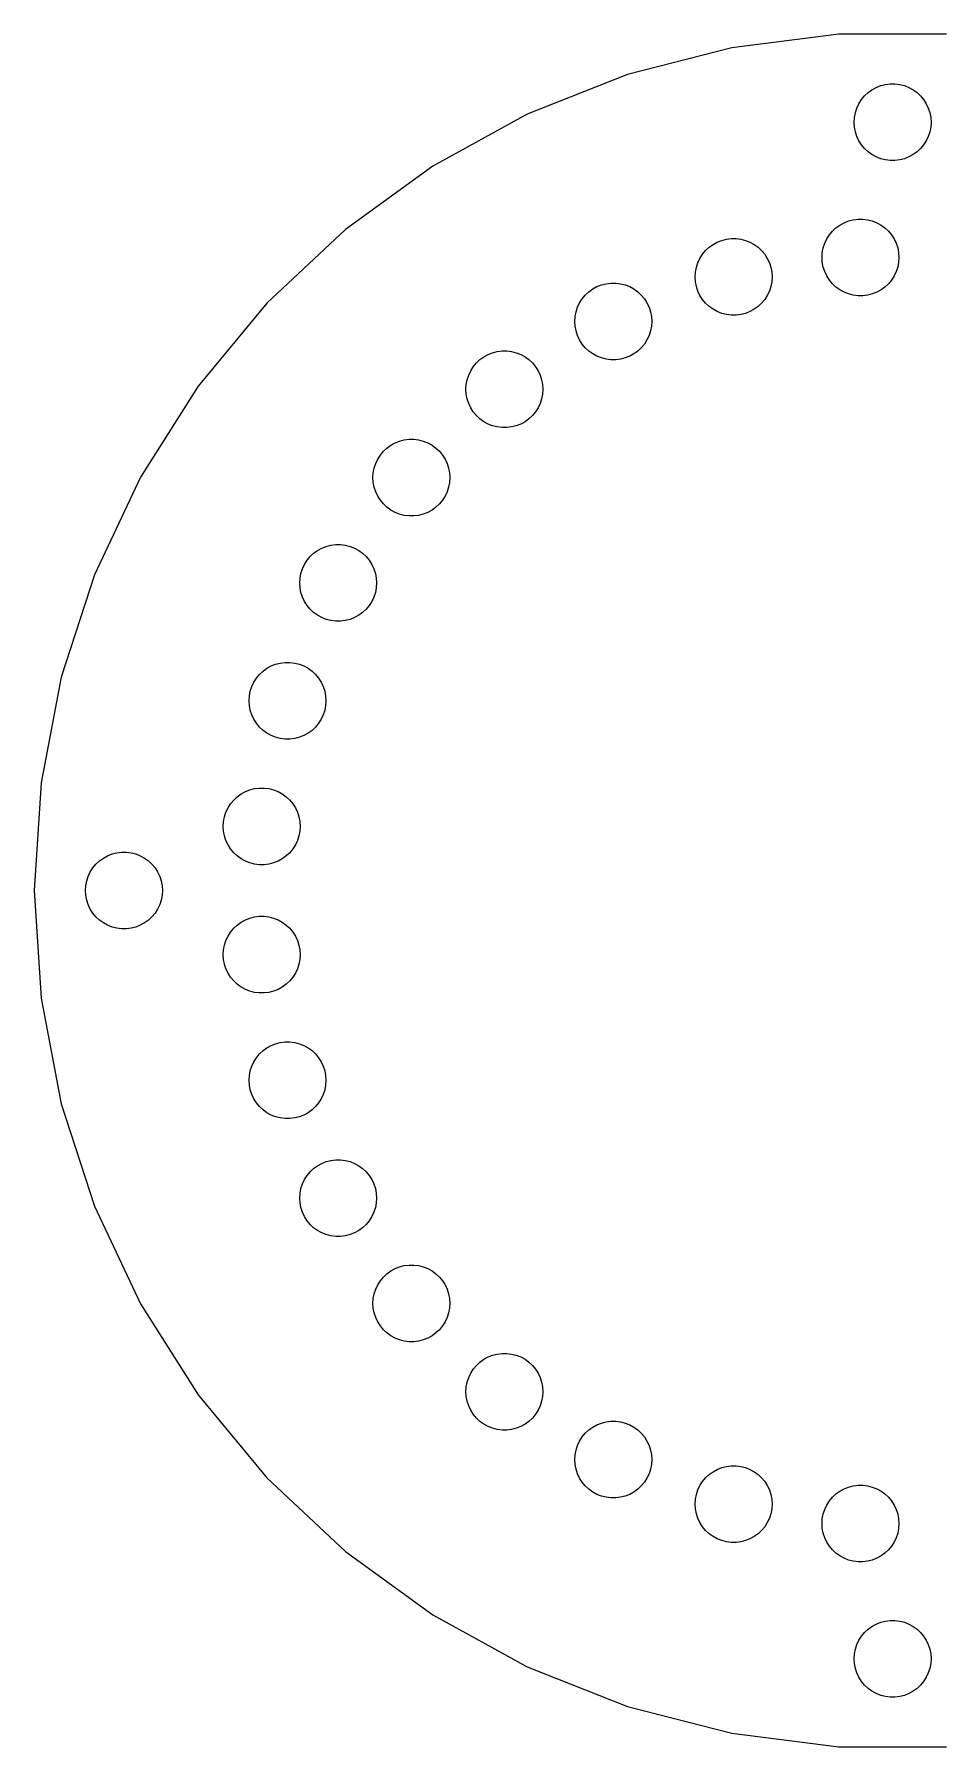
# Model space of a CAD drawing. Header units: metres. Extents: x -67 to 67, y -67 to 226.
# Drawn here: x -67 to 3.6, y -66.9 to 66.9 of the extents above; entities that cross this region are included whole.
import ezdxf

# ---------------------------------------------------------------- set-up
doc = ezdxf.new("R2010")
doc.units = ezdxf.units.M

msp = doc.modelspace()

# ---------------------------------------------------------------- linework, layer by layer
for p, q in [((-4.20695, 66.8678), (-12.5545, 65.8132)), ((4.20695, 66.8678), (-4.20695, 66.8678)), ((-12.5545, 65.8132), (-20.7041, 63.7208)), ((-20.7041, 63.7208), (-28.5272, 60.6234)), ((-0.92705, 62.8532), (-0.56213, 62.9469)), ((-0.56213, 62.9469), (-0.18837, 62.9941)), ((-0.18837, 62.9941), (0.18837, 62.9941)), ((0.18837, 62.9941), (0.56213, 62.9469)), ((0.56213, 62.9469), (0.92705, 62.8532)), ((-2.62891, 61.4453), (-2.42705, 61.7634)), ((-2.42705, 61.7634), (-2.1869, 62.0536)), ((-2.1869, 62.0536), (-1.91226, 62.3115)), ((-1.91226, 62.3115), (-1.60747, 62.533)), ((-1.60747, 62.533), (-1.27733, 62.7145)), ((-1.27733, 62.7145), (-0.92705, 62.8532)), ((0.92705, 62.8532), (1.27733, 62.7145)), ((1.27733, 62.7145), (1.60747, 62.533)), ((1.60747, 62.533), (1.91226, 62.3115)), ((1.91226, 62.3115), (2.1869, 62.0536)), ((2.1869, 62.0536), (2.42705, 61.7634)), ((2.42705, 61.7634), (2.62891, 61.4453)), ((-28.5272, 60.6234), (-35.9004, 56.57)), ((-3, 60), (-2.97633, 60.376)), ((-2.97633, 60.376), (-2.90575, 60.7461)), ((-2.90575, 60.7461), (-2.78932, 61.1044)), ((-2.78932, 61.1044), (-2.62891, 61.4453)), ((2.62891, 61.4453), (2.78932, 61.1044)), ((2.78932, 61.1044), (2.90575, 60.7461)), ((2.90575, 60.7461), (2.97633, 60.376)), ((2.97633, 60.376), (3, 60)), ((-2.97633, 59.624), (-3, 60)), ((-2.90575, 59.2539), (-2.97633, 59.624)), ((-2.78932, 58.8956), (-2.90575, 59.2539)), ((-2.62891, 58.5547), (-2.78932, 58.8956)), ((2.78932, 58.8956), (2.62891, 58.5547)), ((2.90575, 59.2539), (2.78932, 58.8956)), ((2.97633, 59.624), (2.90575, 59.2539)), ((3, 60), (2.97633, 59.624)), ((-2.42705, 58.2366), (-2.62891, 58.5547)), ((-2.1869, 57.9464), (-2.42705, 58.2366)), ((-1.91226, 57.6885), (-2.1869, 57.9464)), ((-1.60747, 57.467), (-1.91226, 57.6885)), ((1.91226, 57.6885), (1.60747, 57.467)), ((2.1869, 57.9464), (1.91226, 57.6885)), ((2.42705, 58.2366), (2.1869, 57.9464)), ((2.62891, 58.5547), (2.42705, 58.2366)), ((-35.9004, 56.57), (-42.7074, 51.6244)), ((-1.27733, 57.2855), (-1.60747, 57.467)), ((-0.92705, 57.1468), (-1.27733, 57.2855)), ((-0.56213, 57.0531), (-0.92705, 57.1468)), ((-0.18837, 57.0059), (-0.56213, 57.0531)), ((0.18837, 57.0059), (-0.18837, 57.0059)), ((0.56213, 57.0531), (0.18837, 57.0059)), ((0.92705, 57.1468), (0.56213, 57.0531)), ((1.27733, 57.2855), (0.92705, 57.1468)), ((1.60747, 57.467), (1.27733, 57.2855)), ((-3.78447, 52.1509), (-3.43417, 52.2896)), ((-3.43417, 52.2896), (-3.06927, 52.3833)), ((-3.06927, 52.3833), (-2.6955, 52.4305)), ((-2.6955, 52.4305), (-2.31876, 52.4305)), ((-2.31876, 52.4305), (-1.94498, 52.3833)), ((-1.94498, 52.3833), (-1.58008, 52.2896)), ((-1.58008, 52.2896), (-1.22978, 52.1509)), ((-42.7074, 51.6244), (-48.8409, 45.8647)), ((-13.3344, 50.773), (-12.9694, 50.8667)), ((-12.9694, 50.8667), (-12.5957, 50.9139)), ((-12.5957, 50.9139), (-12.2189, 50.9139)), ((-12.2189, 50.9139), (-11.8452, 50.8667)), ((-11.8452, 50.8667), (-11.4802, 50.773)), ((-5.29646, 50.5408), (-5.13605, 50.8817)), ((-5.13605, 50.8817), (-4.93417, 51.1998)), ((-4.93417, 51.1998), (-4.69403, 51.4901)), ((-4.69403, 51.4901), (-4.4194, 51.748)), ((-4.4194, 51.748), (-4.11461, 51.9695)), ((-4.11461, 51.9695), (-3.78447, 52.1509)), ((-1.22978, 52.1509), (-0.89964, 51.9695)), ((-0.89964, 51.9695), (-0.59485, 51.748)), ((-0.59485, 51.748), (-0.32022, 51.4901)), ((-0.32022, 51.4901), (-0.08008, 51.1998)), ((-0.08008, 51.1998), (0.12178, 50.8817)), ((0.12178, 50.8817), (0.28218, 50.5408)), ((-15.0362, 49.3651), (-14.8344, 49.6832)), ((-14.8344, 49.6832), (-14.5942, 49.9734)), ((-14.5942, 49.9734), (-14.3196, 50.2314)), ((-14.3196, 50.2314), (-14.0148, 50.4528)), ((-14.0148, 50.4528), (-13.6846, 50.6343)), ((-13.6846, 50.6343), (-13.3344, 50.773)), ((-11.4802, 50.773), (-11.13, 50.6343)), ((-11.13, 50.6343), (-10.7998, 50.4528)), ((-10.7998, 50.4528), (-10.495, 50.2314)), ((-10.495, 50.2314), (-10.2204, 49.9734)), ((-10.2204, 49.9734), (-9.98024, 49.6832)), ((-9.98024, 49.6832), (-9.77837, 49.3651)), ((-5.50713, 49.4365), (-5.48347, 49.8125)), ((-5.48347, 49.8125), (-5.41287, 50.1825)), ((-5.41287, 50.1825), (-5.29646, 50.5408)), ((0.28218, 50.5408), (0.3986, 50.1825)), ((0.3986, 50.1825), (0.46921, 49.8125)), ((0.46921, 49.8125), (0.49286, 49.4365)), ((-15.4073, 47.9198), (-15.3836, 48.2958)), ((-15.3836, 48.2958), (-15.313, 48.6659)), ((-15.313, 48.6659), (-15.1966, 49.0242)), ((-15.1966, 49.0242), (-15.0362, 49.3651)), ((-9.77837, 49.3651), (-9.61797, 49.0242)), ((-9.61797, 49.0242), (-9.50154, 48.6659)), ((-9.50154, 48.6659), (-9.43095, 48.2958)), ((-9.43095, 48.2958), (-9.40729, 47.9198)), ((-5.48347, 49.0605), (-5.50713, 49.4365)), ((-5.41287, 48.6904), (-5.48347, 49.0605)), ((-5.29646, 48.3321), (-5.41287, 48.6904)), ((-5.13605, 47.9912), (-5.29646, 48.3321)), ((0.28218, 48.3321), (0.12178, 47.9912)), ((0.3986, 48.6904), (0.28218, 48.3321)), ((0.46921, 49.0605), (0.3986, 48.6904)), ((0.49286, 49.4365), (0.46921, 49.0605)), ((-23.7118, 46.7529), (-23.407, 46.9743)), ((-23.407, 46.9743), (-23.0768, 47.1558)), ((-23.0768, 47.1558), (-22.7265, 47.2945)), ((-22.7265, 47.2945), (-22.3616, 47.3882)), ((-22.3616, 47.3882), (-21.9879, 47.4354)), ((-21.9879, 47.4354), (-21.6111, 47.4354)), ((-21.6111, 47.4354), (-21.2374, 47.3882)), ((-21.2374, 47.3882), (-20.8725, 47.2945)), ((-20.8725, 47.2945), (-20.5222, 47.1558)), ((-20.5222, 47.1558), (-20.192, 46.9743)), ((-20.192, 46.9743), (-19.8872, 46.7529)), ((-15.3836, 47.5438), (-15.4073, 47.9198)), ((-15.313, 47.1737), (-15.3836, 47.5438)), ((-15.1966, 46.8154), (-15.313, 47.1737)), ((-15.0362, 46.4745), (-15.1966, 46.8154)), ((-9.61797, 46.8154), (-9.77837, 46.4745)), ((-9.50154, 47.1737), (-9.61797, 46.8154)), ((-9.43095, 47.5438), (-9.50154, 47.1737)), ((-9.40729, 47.9198), (-9.43095, 47.5438)), ((-4.93417, 47.6731), (-5.13605, 47.9912)), ((-4.69403, 47.3828), (-4.93417, 47.6731)), ((-4.4194, 47.1249), (-4.69403, 47.3828)), ((-4.11461, 46.9035), (-4.4194, 47.1249)), ((-3.78447, 46.722), (-4.11461, 46.9035)), ((-0.89964, 46.9035), (-1.22978, 46.722)), ((-0.59485, 47.1249), (-0.89964, 46.9035)), ((-0.32022, 47.3828), (-0.59485, 47.1249)), ((-0.08008, 47.6731), (-0.32022, 47.3828)), ((0.12178, 47.9912), (-0.08008, 47.6731)), ((-48.8409, 45.8647), (-54.2041, 39.3816)), ((-24.7052, 45.1874), (-24.5888, 45.5457)), ((-24.5888, 45.5457), (-24.4284, 45.8866)), ((-24.4284, 45.8866), (-24.2265, 46.2047)), ((-24.2265, 46.2047), (-23.9864, 46.495)), ((-23.9864, 46.495), (-23.7118, 46.7529)), ((-19.8872, 46.7529), (-19.6126, 46.495)), ((-19.6126, 46.495), (-19.3725, 46.2047)), ((-19.3725, 46.2047), (-19.1706, 45.8866)), ((-19.1706, 45.8866), (-19.0102, 45.5457)), ((-19.0102, 45.5457), (-18.8938, 45.1874)), ((-14.8344, 46.1564), (-15.0362, 46.4745)), ((-14.5942, 45.8662), (-14.8344, 46.1564)), ((-14.3196, 45.6083), (-14.5942, 45.8662)), ((-14.0148, 45.3868), (-14.3196, 45.6083)), ((-10.495, 45.6083), (-10.7998, 45.3868)), ((-10.2204, 45.8662), (-10.495, 45.6083)), ((-9.98024, 46.1564), (-10.2204, 45.8662)), ((-9.77837, 46.4745), (-9.98024, 46.1564)), ((-3.43417, 46.5833), (-3.78447, 46.722)), ((-3.06927, 46.4896), (-3.43417, 46.5833)), ((-2.6955, 46.4424), (-3.06927, 46.4896)), ((-2.31876, 46.4424), (-2.6955, 46.4424)), ((-1.94498, 46.4896), (-2.31876, 46.4424)), ((-1.58008, 46.5833), (-1.94498, 46.4896)), ((-1.22978, 46.722), (-1.58008, 46.5833)), ((-24.7995, 44.4413), (-24.7758, 44.8173)), ((-24.7758, 44.0653), (-24.7995, 44.4413)), ((-24.7758, 44.8173), (-24.7052, 45.1874)), ((-18.8938, 45.1874), (-18.8232, 44.8173)), ((-18.8232, 44.8173), (-18.7995, 44.4413)), ((-18.7995, 44.4413), (-18.8232, 44.0653)), ((-13.6846, 45.2053), (-14.0148, 45.3868)), ((-13.3344, 45.0666), (-13.6846, 45.2053)), ((-12.9694, 44.9729), (-13.3344, 45.0666)), ((-12.5957, 44.9257), (-12.9694, 44.9729)), ((-12.2189, 44.9257), (-12.5957, 44.9257)), ((-11.8452, 44.9729), (-12.2189, 44.9257)), ((-11.4802, 45.0666), (-11.8452, 44.9729)), ((-11.13, 45.2053), (-11.4802, 45.0666)), ((-10.7998, 45.3868), (-11.13, 45.2053)), ((-24.7052, 43.6953), (-24.7758, 44.0653)), ((-24.5888, 43.3369), (-24.7052, 43.6953)), ((-24.4284, 42.9961), (-24.5888, 43.3369)), ((-24.2265, 42.678), (-24.4284, 42.9961)), ((-19.1706, 42.9961), (-19.3725, 42.678)), ((-19.0102, 43.3369), (-19.1706, 42.9961)), ((-18.8938, 43.6953), (-19.0102, 43.3369)), ((-18.8232, 44.0653), (-18.8938, 43.6953)), ((-32.2115, 41.4549), (-31.9067, 41.6764)), ((-31.9067, 41.6764), (-31.5766, 41.8579)), ((-31.5766, 41.8579), (-31.2263, 41.9966)), ((-31.2263, 41.9966), (-30.8614, 42.0903)), ((-30.8614, 42.0903), (-30.4876, 42.1375)), ((-30.4876, 42.1375), (-30.1109, 42.1375)), ((-30.1109, 42.1375), (-29.7371, 42.0903)), ((-29.7371, 42.0903), (-29.3722, 41.9966)), ((-29.3722, 41.9966), (-29.0219, 41.8579)), ((-29.0219, 41.8579), (-28.6918, 41.6764)), ((-28.6918, 41.6764), (-28.387, 41.4549)), ((-23.9864, 42.3877), (-24.2265, 42.678)), ((-23.7118, 42.1298), (-23.9864, 42.3877)), ((-23.407, 41.9083), (-23.7118, 42.1298)), ((-23.0768, 41.7268), (-23.407, 41.9083)), ((-22.7265, 41.5882), (-23.0768, 41.7268)), ((-22.3616, 41.4945), (-22.7265, 41.5882)), ((-21.9879, 41.4472), (-22.3616, 41.4945)), ((-21.2374, 41.4945), (-21.6111, 41.4472)), ((-20.8725, 41.5882), (-21.2374, 41.4945)), ((-20.5222, 41.7268), (-20.8725, 41.5882)), ((-20.192, 41.9083), (-20.5222, 41.7268)), ((-19.8872, 42.1298), (-20.192, 41.9083)), ((-19.6126, 42.3877), (-19.8872, 42.1298)), ((-19.3725, 42.678), (-19.6126, 42.3877)), ((-33.205, 39.8895), (-33.0886, 40.2478)), ((-33.0886, 40.2478), (-32.9282, 40.5887)), ((-32.9282, 40.5887), (-32.7263, 40.9068)), ((-32.7263, 40.9068), (-32.4861, 41.197)), ((-32.4861, 41.197), (-32.2115, 41.4549)), ((-28.387, 41.4549), (-28.1123, 41.197)), ((-28.1123, 41.197), (-27.8722, 40.9068)), ((-27.8722, 40.9068), (-27.6703, 40.5887)), ((-27.6703, 40.5887), (-27.5099, 40.2478)), ((-27.5099, 40.2478), (-27.3935, 39.8895)), ((-21.6111, 41.4472), (-21.9879, 41.4472)), ((-54.2041, 39.3816), (-58.7125, 32.2775)), ((-33.2992, 39.1434), (-33.2756, 39.5194)), ((-33.2756, 38.7674), (-33.2992, 39.1434)), ((-33.2756, 39.5194), (-33.205, 39.8895)), ((-27.3935, 39.8895), (-27.3229, 39.5194)), ((-27.3229, 39.5194), (-27.2992, 39.1434)), ((-27.2992, 39.1434), (-27.3229, 38.7674)), ((-33.205, 38.3973), (-33.2756, 38.7674)), ((-33.0886, 38.039), (-33.205, 38.3973)), ((-32.9282, 37.6981), (-33.0886, 38.039)), ((-32.7263, 37.38), (-32.9282, 37.6981)), ((-27.6703, 37.6981), (-27.8722, 37.38)), ((-27.5099, 38.039), (-27.6703, 37.6981)), ((-27.3935, 38.3973), (-27.5099, 38.039)), ((-27.3229, 38.7674), (-27.3935, 38.3973)), ((-32.4861, 37.0898), (-32.7263, 37.38)), ((-32.2115, 36.8318), (-32.4861, 37.0898)), ((-31.9067, 36.6104), (-32.2115, 36.8318)), ((-31.5766, 36.4289), (-31.9067, 36.6104)), ((-31.2263, 36.2902), (-31.5766, 36.4289)), ((-30.8614, 36.1965), (-31.2263, 36.2902)), ((-30.4876, 36.1493), (-30.8614, 36.1965)), ((-30.1109, 36.1493), (-30.4876, 36.1493)), ((-29.7371, 36.1965), (-30.1109, 36.1493)), ((-29.3722, 36.2902), (-29.7371, 36.1965)), ((-29.0219, 36.4289), (-29.3722, 36.2902)), ((-28.6918, 36.6104), (-29.0219, 36.4289)), ((-28.387, 36.8318), (-28.6918, 36.6104)), ((-28.1123, 37.0898), (-28.387, 36.8318)), ((-27.8722, 37.38), (-28.1123, 37.0898)), ((-39.4708, 34.5545), (-39.166, 34.7759)), ((-39.166, 34.7759), (-38.8359, 34.9574)), ((-38.8359, 34.9574), (-38.4856, 35.0961)), ((-38.4856, 35.0961), (-38.1207, 35.1898)), ((-38.1207, 35.1898), (-37.7469, 35.237)), ((-37.7469, 35.237), (-37.3701, 35.237)), ((-37.3701, 35.237), (-36.9964, 35.1898)), ((-36.9964, 35.1898), (-36.6315, 35.0961)), ((-36.6315, 35.0961), (-36.2812, 34.9574)), ((-36.2812, 34.9574), (-35.951, 34.7759)), ((-35.951, 34.7759), (-35.6463, 34.5545)), ((-40.3479, 33.3473), (-40.1874, 33.6882)), ((-40.1874, 33.6882), (-39.9856, 34.0063)), ((-39.9856, 34.0063), (-39.7454, 34.2966)), ((-39.7454, 34.2966), (-39.4708, 34.5545)), ((-35.6463, 34.5545), (-35.3716, 34.2966)), ((-35.3716, 34.2966), (-35.1315, 34.0063)), ((-35.1315, 34.0063), (-34.9296, 33.6882)), ((-34.9296, 33.6882), (-34.7692, 33.3473)), ((-58.7125, 32.2775), (-62.295, 24.6643)), ((-40.5585, 32.2429), (-40.5349, 32.6189)), ((-40.5349, 31.8669), (-40.5585, 32.2429)), ((-40.5349, 32.6189), (-40.4643, 32.989)), ((-40.4643, 32.989), (-40.3479, 33.3473)), ((-34.7692, 33.3473), (-34.6528, 32.989)), ((-34.6528, 32.989), (-34.5822, 32.6189)), ((-34.5822, 32.6189), (-34.5585, 32.2429)), ((-34.5585, 32.2429), (-34.5822, 31.8669)), ((-40.4643, 31.4969), (-40.5349, 31.8669)), ((-40.3479, 31.1386), (-40.4643, 31.4969)), ((-40.1874, 30.7977), (-40.3479, 31.1386)), ((-39.9856, 30.4796), (-40.1874, 30.7977)), ((-34.9296, 30.7977), (-35.1315, 30.4796)), ((-34.7692, 31.1386), (-34.9296, 30.7977)), ((-34.6528, 31.4969), (-34.7692, 31.1386)), ((-34.5822, 31.8669), (-34.6528, 31.4969)), ((-39.7454, 30.1893), (-39.9856, 30.4796)), ((-39.4708, 29.9314), (-39.7454, 30.1893)), ((-39.166, 29.7099), (-39.4708, 29.9314)), ((-38.8359, 29.5285), (-39.166, 29.7099)), ((-38.4856, 29.3898), (-38.8359, 29.5285)), ((-36.2812, 29.5285), (-36.6315, 29.3898)), ((-35.951, 29.7099), (-36.2812, 29.5285)), ((-35.6463, 29.9314), (-35.951, 29.7099)), ((-35.3716, 30.1893), (-35.6463, 29.9314)), ((-35.1315, 30.4796), (-35.3716, 30.1893)), ((-38.1207, 29.2961), (-38.4856, 29.3898)), ((-37.7469, 29.2489), (-38.1207, 29.2961)), ((-37.3701, 29.2489), (-37.7469, 29.2489)), ((-36.9964, 29.2961), (-37.3701, 29.2489)), ((-36.6315, 29.3898), (-36.9964, 29.2961)), ((-44.5575, 26.7369), (-44.2072, 26.8756)), ((-44.2072, 26.8756), (-43.8423, 26.9693)), ((-43.8423, 26.9693), (-43.4685, 27.0165)), ((-43.4685, 27.0165), (-43.0918, 27.0165)), ((-43.0918, 27.0165), (-42.718, 26.9693)), ((-42.718, 26.9693), (-42.3531, 26.8756)), ((-42.3531, 26.8756), (-42.0028, 26.7369)), ((-46.0695, 25.1268), (-45.9091, 25.4677)), ((-45.9091, 25.4677), (-45.7072, 25.7858)), ((-45.7072, 25.7858), (-45.4671, 26.0761)), ((-45.4671, 26.0761), (-45.1924, 26.334)), ((-45.1924, 26.334), (-44.8876, 26.5554)), ((-44.8876, 26.5554), (-44.5575, 26.7369)), ((-42.0028, 26.7369), (-41.6727, 26.5554)), ((-41.6727, 26.5554), (-41.3679, 26.334)), ((-41.3679, 26.334), (-41.0932, 26.0761)), ((-41.0932, 26.0761), (-40.8531, 25.7858)), ((-40.8531, 25.7858), (-40.6512, 25.4677)), ((-40.6512, 25.4677), (-40.4908, 25.1268)), ((-62.295, 24.6643), (-64.8951, 16.6622)), ((-46.2802, 24.0224), (-46.2565, 24.3984)), ((-46.2565, 24.3984), (-46.1859, 24.7685)), ((-46.1859, 24.7685), (-46.0695, 25.1268)), ((-40.4908, 25.1268), (-40.3744, 24.7685)), ((-40.3744, 24.7685), (-40.3038, 24.3984)), ((-40.3038, 24.3984), (-40.2802, 24.0224)), ((-46.2565, 23.6464), (-46.2802, 24.0224)), ((-46.1859, 23.2764), (-46.2565, 23.6464)), ((-46.0695, 22.9181), (-46.1859, 23.2764)), ((-45.9091, 22.5772), (-46.0695, 22.9181)), ((-40.4908, 22.9181), (-40.6512, 22.5772)), ((-40.3744, 23.2764), (-40.4908, 22.9181)), ((-40.3038, 23.6464), (-40.3744, 23.2764)), ((-40.2802, 24.0224), (-40.3038, 23.6464)), ((-45.7072, 22.2591), (-45.9091, 22.5772)), ((-45.4671, 21.9688), (-45.7072, 22.2591)), ((-45.1924, 21.7109), (-45.4671, 21.9688)), ((-44.8876, 21.4895), (-45.1924, 21.7109)), ((-44.5575, 21.308), (-44.8876, 21.4895)), ((-41.6727, 21.4895), (-42.0028, 21.308)), ((-41.3679, 21.7109), (-41.6727, 21.4895)), ((-41.0932, 21.9688), (-41.3679, 21.7109)), ((-40.8531, 22.2591), (-41.0932, 21.9688)), ((-40.6512, 22.5772), (-40.8531, 22.2591)), ((-44.2072, 21.1693), (-44.5575, 21.308)), ((-43.8423, 21.0756), (-44.2072, 21.1693)), ((-43.4685, 21.0284), (-43.8423, 21.0756)), ((-43.0918, 21.0284), (-43.4685, 21.0284)), ((-42.718, 21.0756), (-43.0918, 21.0284)), ((-42.3531, 21.1693), (-42.718, 21.0756)), ((-42.0028, 21.308), (-42.3531, 21.1693)), ((-48.8374, 17.3515), (-48.5072, 17.5329)), ((-48.5072, 17.5329), (-48.1569, 17.6716)), ((-48.1569, 17.6716), (-47.792, 17.7653)), ((-47.792, 17.7653), (-47.4183, 17.8125)), ((-47.4183, 17.8125), (-47.0415, 17.8125)), ((-47.0415, 17.8125), (-46.6677, 17.7653)), ((-46.6677, 17.7653), (-46.3028, 17.6716)), ((-46.3028, 17.6716), (-45.9525, 17.5329)), ((-45.9525, 17.5329), (-45.6224, 17.3515)), ((-64.8951, 16.6622), (-66.4717, 8.39732)), ((-50.0192, 15.9228), (-49.8588, 16.2637)), ((-49.8588, 16.2637), (-49.6569, 16.5818)), ((-49.6569, 16.5818), (-49.4168, 16.8721)), ((-49.4168, 16.8721), (-49.1422, 17.13)), ((-49.1422, 17.13), (-48.8374, 17.3515)), ((-45.6224, 17.3515), (-45.3176, 17.13)), ((-45.3176, 17.13), (-45.043, 16.8721)), ((-45.043, 16.8721), (-44.8028, 16.5818)), ((-44.8028, 16.5818), (-44.601, 16.2637)), ((-44.601, 16.2637), (-44.4406, 15.9228)), ((-50.2299, 14.8185), (-50.2062, 15.1945)), ((-50.2062, 14.4425), (-50.2299, 14.8185)), ((-50.2062, 15.1945), (-50.1356, 15.5645)), ((-50.1356, 15.5645), (-50.0192, 15.9228)), ((-44.4406, 15.9228), (-44.3241, 15.5645)), ((-44.3241, 15.5645), (-44.2535, 15.1945)), ((-44.2535, 15.1945), (-44.2299, 14.8185)), ((-44.2299, 14.8185), (-44.2535, 14.4425)), ((-50.1356, 14.0724), (-50.2062, 14.4425)), ((-50.0192, 13.7141), (-50.1356, 14.0724)), ((-49.8588, 13.3732), (-50.0192, 13.7141)), ((-44.4406, 13.7141), (-44.601, 13.3732)), ((-44.3241, 14.0724), (-44.4406, 13.7141)), ((-44.2535, 14.4425), (-44.3241, 14.0724)), ((-49.6569, 13.0551), (-49.8588, 13.3732)), ((-49.4168, 12.7648), (-49.6569, 13.0551)), ((-49.1422, 12.5069), (-49.4168, 12.7648)), ((-48.8374, 12.2855), (-49.1422, 12.5069)), ((-48.5072, 12.104), (-48.8374, 12.2855)), ((-48.1569, 11.9653), (-48.5072, 12.104)), ((-45.9525, 12.104), (-46.3028, 11.9653)), ((-45.6224, 12.2855), (-45.9525, 12.104)), ((-45.3176, 12.5069), (-45.6224, 12.2855)), ((-45.043, 12.7648), (-45.3176, 12.5069)), ((-44.8028, 13.0551), (-45.043, 12.7648)), ((-44.601, 13.3732), (-44.8028, 13.0551)), ((-47.792, 11.8716), (-48.1569, 11.9653)), ((-47.4183, 11.8244), (-47.792, 11.8716)), ((-47.0415, 11.8244), (-47.4183, 11.8244)), ((-46.6677, 11.8716), (-47.0415, 11.8244)), ((-46.3028, 11.9653), (-46.6677, 11.8716)), ((-66.4717, 8.39732), (-67, 0)), ((-51.8749, 6.45308), (-51.6731, 6.77118)), ((-51.6731, 6.77118), (-51.4329, 7.06146)), ((-51.4329, 7.06146), (-51.1583, 7.31937)), ((-51.1583, 7.31937), (-50.8535, 7.5408)), ((-50.8535, 7.5408), (-50.5234, 7.72231)), ((-50.5234, 7.72231), (-50.1731, 7.86099)), ((-50.1731, 7.86099), (-49.8082, 7.95468)), ((-49.8082, 7.95468), (-49.4344, 8.00191)), ((-49.4344, 8.00191), (-49.0576, 8.00191)), ((-49.0576, 8.00191), (-48.6839, 7.95468)), ((-48.6839, 7.95468), (-48.319, 7.86099)), ((-48.319, 7.86099), (-47.9687, 7.72231)), ((-47.9687, 7.72231), (-47.6385, 7.5408)), ((-47.6385, 7.5408), (-47.3338, 7.31937)), ((-47.3338, 7.31937), (-47.0591, 7.06146)), ((-47.0591, 7.06146), (-46.819, 6.77118)), ((-46.819, 6.77118), (-46.6171, 6.45308)), ((-52.246, 5.00783), (-52.2224, 5.38382)), ((-52.2224, 5.38382), (-52.1518, 5.75389)), ((-52.1518, 5.75389), (-52.0354, 6.1122)), ((-52.0354, 6.1122), (-51.8749, 6.45308)), ((-46.6171, 6.45308), (-46.4567, 6.1122)), ((-46.4567, 6.1122), (-46.3403, 5.75389)), ((-46.3403, 5.75389), (-46.2697, 5.38382)), ((-46.2697, 5.38382), (-46.246, 5.00783)), ((-52.2224, 4.63182), (-52.246, 5.00783)), ((-52.1518, 4.26175), (-52.2224, 4.63182)), ((-52.0354, 3.90346), (-52.1518, 4.26175)), ((-46.3403, 4.26175), (-46.4567, 3.90346)), ((-46.2697, 4.63182), (-46.3403, 4.26175)), ((-46.246, 5.00783), (-46.2697, 4.63182)), ((-61.6075, 2.53297), (-61.2773, 2.71448)), ((-61.2773, 2.71448), (-60.927, 2.85316)), ((-60.927, 2.85316), (-60.5621, 2.94685)), ((-60.5621, 2.94685), (-60.1884, 2.99408)), ((-60.1884, 2.99408), (-59.8116, 2.99408)), ((-59.8116, 2.99408), (-59.4379, 2.94685)), ((-59.4379, 2.94685), (-59.0729, 2.85316)), ((-59.0729, 2.85316), (-58.7227, 2.71448)), ((-58.7227, 2.71448), (-58.3925, 2.53297)), ((-51.8749, 3.56256), (-52.0354, 3.90346)), ((-51.6731, 3.24446), (-51.8749, 3.56256)), ((-51.4329, 2.95418), (-51.6731, 3.24446)), ((-51.1583, 2.69629), (-51.4329, 2.95418)), ((-50.8535, 2.47484), (-51.1583, 2.69629)), ((-47.3338, 2.69629), (-47.6385, 2.47484)), ((-47.0591, 2.95418), (-47.3338, 2.69629)), ((-46.819, 3.24446), (-47.0591, 2.95418)), ((-46.6171, 3.56256), (-46.819, 3.24446)), ((-46.4567, 3.90346), (-46.6171, 3.56256)), ((-62.7893, 1.10437), (-62.6289, 1.44525)), ((-62.6289, 1.44525), (-62.427, 1.76335)), ((-62.427, 1.76335), (-62.1869, 2.05363)), ((-62.1869, 2.05363), (-61.9123, 2.31154)), ((-61.9123, 2.31154), (-61.6075, 2.53297)), ((-58.3925, 2.53297), (-58.0877, 2.31154)), ((-58.0877, 2.31154), (-57.8131, 2.05363)), ((-57.8131, 2.05363), (-57.5729, 1.76335)), ((-57.5729, 1.76335), (-57.3711, 1.44525)), ((-57.3711, 1.44525), (-57.2107, 1.10437)), ((-50.5234, 2.29335), (-50.8535, 2.47484)), ((-50.1731, 2.15465), (-50.5234, 2.29335)), ((-49.8082, 2.06096), (-50.1731, 2.15465)), ((-49.4344, 2.01375), (-49.8082, 2.06096)), ((-49.0576, 2.01375), (-49.4344, 2.01375)), ((-48.6839, 2.06096), (-49.0576, 2.01375)), ((-48.319, 2.15465), (-48.6839, 2.06096)), ((-47.9687, 2.29335), (-48.319, 2.15465)), ((-47.6385, 2.47484), (-47.9687, 2.29335)), ((-67, 0), (-66.4717, -8.39732)), ((-63, 0), (-62.9763, 0.37599)), ((-62.9763, -0.37599), (-63, 0)), ((-62.9763, 0.37599), (-62.9057, 0.74606)), ((-62.9057, 0.74606), (-62.7893, 1.10437)), ((-57.2107, 1.10437), (-57.0942, 0.74606)), ((-57.0942, 0.74606), (-57.0237, 0.37599)), ((-57.0237, 0.37599), (-57, 0)), ((-57, 0), (-57.0237, -0.37599)), ((-62.9057, -0.74606), (-62.9763, -0.37599)), ((-62.7893, -1.10437), (-62.9057, -0.74606)), ((-62.6289, -1.44525), (-62.7893, -1.10437)), ((-57.2107, -1.10437), (-57.3711, -1.44525)), ((-57.0942, -0.74606), (-57.2107, -1.10437)), ((-57.0237, -0.37599), (-57.0942, -0.74606)), ((-62.427, -1.76335), (-62.6289, -1.44525)), ((-62.1869, -2.05363), (-62.427, -1.76335)), ((-61.9123, -2.31154), (-62.1869, -2.05363)), ((-61.6075, -2.53297), (-61.9123, -2.31154)), ((-61.2773, -2.71448), (-61.6075, -2.53297)), ((-58.3925, -2.53297), (-58.7227, -2.71448)), ((-58.0877, -2.31154), (-58.3925, -2.53297)), ((-57.8131, -2.05363), (-58.0877, -2.31154)), ((-57.5729, -1.76335), (-57.8131, -2.05363)), ((-57.3711, -1.44525), (-57.5729, -1.76335)), ((-51.1583, -2.69629), (-50.8535, -2.47484)), ((-50.8535, -2.47484), (-50.5234, -2.29335)), ((-50.5234, -2.29335), (-50.1731, -2.15465)), ((-50.1731, -2.15465), (-49.8082, -2.06096)), ((-49.8082, -2.06096), (-49.4344, -2.01375)), ((-49.4344, -2.01375), (-49.0576, -2.01375)), ((-49.0576, -2.01375), (-48.6839, -2.06096)), ((-48.6839, -2.06096), (-48.319, -2.15465)), ((-48.319, -2.15465), (-47.9687, -2.29335)), ((-47.9687, -2.29335), (-47.6385, -2.47484)), ((-47.6385, -2.47484), (-47.3338, -2.69629)), ((-60.927, -2.85316), (-61.2773, -2.71448)), ((-60.5621, -2.94685), (-60.927, -2.85316)), ((-60.1884, -2.99408), (-60.5621, -2.94685)), ((-59.8116, -2.99408), (-60.1884, -2.99408)), ((-59.4379, -2.94685), (-59.8116, -2.99408)), ((-59.0729, -2.85316), (-59.4379, -2.94685)), ((-58.7227, -2.71448), (-59.0729, -2.85316)), ((-52.1518, -4.26175), (-52.0354, -3.90346)), ((-52.0354, -3.90346), (-51.8749, -3.56256)), ((-51.8749, -3.56256), (-51.6731, -3.24446)), ((-51.6731, -3.24446), (-51.4329, -2.95418)), ((-51.4329, -2.95418), (-51.1583, -2.69629)), ((-47.3338, -2.69629), (-47.0591, -2.95418)), ((-47.0591, -2.95418), (-46.819, -3.24446)), ((-46.819, -3.24446), (-46.6171, -3.56256)), ((-46.6171, -3.56256), (-46.4567, -3.90346)), ((-46.4567, -3.90346), (-46.3403, -4.26175)), ((-52.246, -5.00783), (-52.2224, -4.63182)), ((-52.2224, -5.38382), (-52.246, -5.00783)), ((-52.2224, -4.63182), (-52.1518, -4.26175)), ((-46.3403, -4.26175), (-46.2697, -4.63182)), ((-46.2697, -4.63182), (-46.246, -5.00783)), ((-46.246, -5.00783), (-46.2697, -5.38382)), ((-52.1518, -5.75389), (-52.2224, -5.38382)), ((-52.0354, -6.1122), (-52.1518, -5.75389)), ((-51.8749, -6.45308), (-52.0354, -6.1122)), ((-51.6731, -6.77118), (-51.8749, -6.45308)), ((-46.6171, -6.45308), (-46.819, -6.77118)), ((-46.4567, -6.1122), (-46.6171, -6.45308)), ((-46.3403, -5.75389), (-46.4567, -6.1122)), ((-46.2697, -5.38382), (-46.3403, -5.75389)), ((-51.4329, -7.06146), (-51.6731, -6.77118)), ((-51.1583, -7.31937), (-51.4329, -7.06146)), ((-50.8535, -7.5408), (-51.1583, -7.31937)), ((-50.5234, -7.72231), (-50.8535, -7.5408)), ((-50.1731, -7.86099), (-50.5234, -7.72231)), ((-49.8082, -7.95468), (-50.1731, -7.86099)), ((-49.4344, -8.00191), (-49.8082, -7.95468)), ((-49.0576, -8.00191), (-49.4344, -8.00191)), ((-48.6839, -7.95468), (-49.0576, -8.00191)), ((-48.319, -7.86099), (-48.6839, -7.95468)), ((-47.9687, -7.72231), (-48.319, -7.86099)), ((-47.6385, -7.5408), (-47.9687, -7.72231)), ((-47.3338, -7.31937), (-47.6385, -7.5408)), ((-47.0591, -7.06146), (-47.3338, -7.31937)), ((-46.819, -6.77118), (-47.0591, -7.06146)), ((-66.4717, -8.39732), (-64.8951, -16.6622)), ((-48.5072, -12.104), (-48.1569, -11.9653)), ((-48.1569, -11.9653), (-47.792, -11.8716)), ((-47.792, -11.8716), (-47.4183, -11.8244)), ((-47.4183, -11.8244), (-47.0415, -11.8244)), ((-47.0415, -11.8244), (-46.6677, -11.8716)), ((-46.6677, -11.8716), (-46.3028, -11.9653)), ((-46.3028, -11.9653), (-45.9525, -12.104)), ((-50.0192, -13.7141), (-49.8588, -13.3732)), ((-49.8588, -13.3732), (-49.6569, -13.0551)), ((-49.6569, -13.0551), (-49.4168, -12.7648)), ((-49.4168, -12.7648), (-49.1422, -12.5069)), ((-49.1422, -12.5069), (-48.8374, -12.2855)), ((-48.8374, -12.2855), (-48.5072, -12.104)), ((-45.9525, -12.104), (-45.6224, -12.2855)), ((-45.6224, -12.2855), (-45.3176, -12.5069)), ((-45.3176, -12.5069), (-45.043, -12.7648)), ((-45.043, -12.7648), (-44.8028, -13.0551)), ((-44.8028, -13.0551), (-44.601, -13.3732)), ((-44.601, -13.3732), (-44.4406, -13.7141)), ((-50.2299, -14.8185), (-50.2062, -14.4425)), ((-50.2062, -14.4425), (-50.1356, -14.0724)), ((-50.1356, -14.0724), (-50.0192, -13.7141)), ((-44.4406, -13.7141), (-44.3241, -14.0724)), ((-44.3241, -14.0724), (-44.2535, -14.4425)), ((-44.2535, -14.4425), (-44.2299, -14.8185)), ((-50.2062, -15.1945), (-50.2299, -14.8185)), ((-50.1356, -15.5645), (-50.2062, -15.1945)), ((-50.0192, -15.9228), (-50.1356, -15.5645)), ((-49.8588, -16.2637), (-50.0192, -15.9228)), ((-44.4406, -15.9228), (-44.601, -16.2637)), ((-44.3241, -15.5645), (-44.4406, -15.9228)), ((-44.2535, -15.1945), (-44.3241, -15.5645)), ((-44.2299, -14.8185), (-44.2535, -15.1945)), ((-64.8951, -16.6622), (-62.295, -24.6643)), ((-49.6569, -16.5818), (-49.8588, -16.2637)), ((-49.4168, -16.8721), (-49.6569, -16.5818)), ((-49.1422, -17.13), (-49.4168, -16.8721)), ((-48.8374, -17.3515), (-49.1422, -17.13)), ((-48.5072, -17.5329), (-48.8374, -17.3515)), ((-45.6224, -17.3515), (-45.9525, -17.5329)), ((-45.3176, -17.13), (-45.6224, -17.3515)), ((-45.043, -16.8721), (-45.3176, -17.13)), ((-44.8028, -16.5818), (-45.043, -16.8721)), ((-44.601, -16.2637), (-44.8028, -16.5818)), ((-48.1569, -17.6716), (-48.5072, -17.5329)), ((-47.792, -17.7653), (-48.1569, -17.6716)), ((-47.4183, -17.8125), (-47.792, -17.7653)), ((-47.0415, -17.8125), (-47.4183, -17.8125)), ((-46.6677, -17.7653), (-47.0415, -17.8125)), ((-46.3028, -17.6716), (-46.6677, -17.7653)), ((-45.9525, -17.5329), (-46.3028, -17.6716)), ((-44.8876, -21.4895), (-44.5575, -21.308)), ((-44.5575, -21.308), (-44.2072, -21.1693)), ((-44.2072, -21.1693), (-43.8423, -21.0756)), ((-43.8423, -21.0756), (-43.4685, -21.0284)), ((-43.4685, -21.0284), (-43.0918, -21.0284)), ((-43.0918, -21.0284), (-42.718, -21.0756)), ((-42.718, -21.0756), (-42.3531, -21.1693)), ((-42.3531, -21.1693), (-42.0028, -21.308)), ((-42.0028, -21.308), (-41.6727, -21.4895)), ((-46.0695, -22.9181), (-45.9091, -22.5772)), ((-45.9091, -22.5772), (-45.7072, -22.2591)), ((-45.7072, -22.2591), (-45.4671, -21.9688)), ((-45.4671, -21.9688), (-45.1924, -21.7109)), ((-45.1924, -21.7109), (-44.8876, -21.4895)), ((-41.6727, -21.4895), (-41.3679, -21.7109)), ((-41.3679, -21.7109), (-41.0932, -21.9688)), ((-41.0932, -21.9688), (-40.8531, -22.2591)), ((-40.8531, -22.2591), (-40.6512, -22.5772)), ((-40.6512, -22.5772), (-40.4908, -22.9181)), ((-46.2802, -24.0224), (-46.2565, -23.6464)), ((-46.2565, -24.3984), (-46.2802, -24.0224)), ((-46.2565, -23.6464), (-46.1859, -23.2764)), ((-46.1859, -23.2764), (-46.0695, -22.9181)), ((-40.4908, -22.9181), (-40.3744, -23.2764)), ((-40.3744, -23.2764), (-40.3038, -23.6464)), ((-40.3038, -23.6464), (-40.2802, -24.0224)), ((-40.2802, -24.0224), (-40.3038, -24.3984)), ((-62.295, -24.6643), (-58.7125, -32.2775)), ((-46.1859, -24.7685), (-46.2565, -24.3984)), ((-46.0695, -25.1268), (-46.1859, -24.7685)), ((-45.9091, -25.4677), (-46.0695, -25.1268)), ((-40.4908, -25.1268), (-40.6512, -25.4677)), ((-40.3744, -24.7685), (-40.4908, -25.1268)), ((-40.3038, -24.3984), (-40.3744, -24.7685)), ((-45.7072, -25.7858), (-45.9091, -25.4677)), ((-45.4671, -26.0761), (-45.7072, -25.7858)), ((-45.1924, -26.334), (-45.4671, -26.0761)), ((-44.8876, -26.5554), (-45.1924, -26.334)), ((-44.5575, -26.7369), (-44.8876, -26.5554)), ((-44.2072, -26.8756), (-44.5575, -26.7369)), ((-42.0028, -26.7369), (-42.3531, -26.8756)), ((-41.6727, -26.5554), (-42.0028, -26.7369)), ((-41.3679, -26.334), (-41.6727, -26.5554)), ((-41.0932, -26.0761), (-41.3679, -26.334)), ((-40.8531, -25.7858), (-41.0932, -26.0761)), ((-40.6512, -25.4677), (-40.8531, -25.7858)), ((-43.8423, -26.9693), (-44.2072, -26.8756)), ((-43.4685, -27.0165), (-43.8423, -26.9693)), ((-43.0918, -27.0165), (-43.4685, -27.0165)), ((-42.718, -26.9693), (-43.0918, -27.0165)), ((-42.3531, -26.8756), (-42.718, -26.9693)), ((-38.8359, -29.5285), (-38.4856, -29.3898)), ((-38.4856, -29.3898), (-38.1207, -29.2961)), ((-38.1207, -29.2961), (-37.7469, -29.2489)), ((-37.7469, -29.2489), (-37.3701, -29.2489)), ((-37.3701, -29.2489), (-36.9964, -29.2961)), ((-36.9964, -29.2961), (-36.6315, -29.3898)), ((-36.6315, -29.3898), (-36.2812, -29.5285)), ((-40.1874, -30.7977), (-39.9856, -30.4796)), ((-39.9856, -30.4796), (-39.7454, -30.1893)), ((-39.7454, -30.1893), (-39.4708, -29.9314)), ((-39.4708, -29.9314), (-39.166, -29.7099)), ((-39.166, -29.7099), (-38.8359, -29.5285)), ((-36.2812, -29.5285), (-35.951, -29.7099)), ((-35.951, -29.7099), (-35.6463, -29.9314)), ((-35.6463, -29.9314), (-35.3716, -30.1893)), ((-35.3716, -30.1893), (-35.1315, -30.4796)), ((-35.1315, -30.4796), (-34.9296, -30.7977)), ((-40.5585, -32.2429), (-40.5349, -31.8669)), ((-40.5349, -31.8669), (-40.4643, -31.4969)), ((-40.4643, -31.4969), (-40.3479, -31.1386)), ((-40.3479, -31.1386), (-40.1874, -30.7977)), ((-34.9296, -30.7977), (-34.7692, -31.1386)), ((-34.7692, -31.1386), (-34.6528, -31.4969)), ((-34.6528, -31.4969), (-34.5822, -31.8669)), ((-34.5822, -31.8669), (-34.5585, -32.2429)), ((-58.7125, -32.2775), (-54.2041, -39.3816)), ((-40.5349, -32.6189), (-40.5585, -32.2429)), ((-40.4643, -32.989), (-40.5349, -32.6189)), ((-40.3479, -33.3473), (-40.4643, -32.989)), ((-40.1874, -33.6882), (-40.3479, -33.3473)), ((-34.7692, -33.3473), (-34.9296, -33.6882)), ((-34.6528, -32.989), (-34.7692, -33.3473)), ((-34.5822, -32.6189), (-34.6528, -32.989)), ((-34.5585, -32.2429), (-34.5822, -32.6189)), ((-39.9856, -34.0063), (-40.1874, -33.6882)), ((-39.7454, -34.2966), (-39.9856, -34.0063)), ((-39.4708, -34.5545), (-39.7454, -34.2966)), ((-39.166, -34.7759), (-39.4708, -34.5545)), ((-35.6463, -34.5545), (-35.951, -34.7759)), ((-35.3716, -34.2966), (-35.6463, -34.5545)), ((-35.1315, -34.0063), (-35.3716, -34.2966)), ((-34.9296, -33.6882), (-35.1315, -34.0063)), ((-38.8359, -34.9574), (-39.166, -34.7759)), ((-38.4856, -35.0961), (-38.8359, -34.9574)), ((-38.1207, -35.1898), (-38.4856, -35.0961)), ((-37.7469, -35.237), (-38.1207, -35.1898)), ((-37.3701, -35.237), (-37.7469, -35.237)), ((-36.9964, -35.1898), (-37.3701, -35.237)), ((-36.6315, -35.0961), (-36.9964, -35.1898)), ((-36.2812, -34.9574), (-36.6315, -35.0961)), ((-35.951, -34.7759), (-36.2812, -34.9574)), ((-32.9282, -37.6981), (-32.7263, -37.38)), ((-32.7263, -37.38), (-32.4861, -37.0898)), ((-32.4861, -37.0898), (-32.2115, -36.8318)), ((-32.2115, -36.8318), (-31.9067, -36.6104)), ((-31.9067, -36.6104), (-31.5766, -36.4289)), ((-31.5766, -36.4289), (-31.2263, -36.2902)), ((-31.2263, -36.2902), (-30.8614, -36.1965)), ((-30.8614, -36.1965), (-30.4876, -36.1493)), ((-30.4876, -36.1493), (-30.1109, -36.1493)), ((-30.1109, -36.1493), (-29.7371, -36.1965)), ((-29.7371, -36.1965), (-29.3722, -36.2902)), ((-29.3722, -36.2902), (-29.0219, -36.4289)), ((-29.0219, -36.4289), (-28.6918, -36.6104)), ((-28.6918, -36.6104), (-28.387, -36.8318)), ((-28.387, -36.8318), (-28.1123, -37.0898)), ((-28.1123, -37.0898), (-27.8722, -37.38)), ((-27.8722, -37.38), (-27.6703, -37.6981)), ((-33.2992, -39.1434), (-33.2756, -38.7674)), ((-33.2756, -38.7674), (-33.205, -38.3973)), ((-33.205, -38.3973), (-33.0886, -38.039)), ((-33.0886, -38.039), (-32.9282, -37.6981)), ((-27.6703, -37.6981), (-27.5099, -38.039)), ((-27.5099, -38.039), (-27.3935, -38.3973)), ((-27.3935, -38.3973), (-27.3229, -38.7674)), ((-27.3229, -38.7674), (-27.2992, -39.1434)), ((-54.2041, -39.3816), (-48.8409, -45.8647)), ((-33.2756, -39.5194), (-33.2992, -39.1434)), ((-33.205, -39.8895), (-33.2756, -39.5194)), ((-33.0886, -40.2478), (-33.205, -39.8895)), ((-27.3935, -39.8895), (-27.5099, -40.2478)), ((-27.3229, -39.5194), (-27.3935, -39.8895)), ((-27.2992, -39.1434), (-27.3229, -39.5194)), ((-32.9282, -40.5887), (-33.0886, -40.2478)), ((-32.7263, -40.9068), (-32.9282, -40.5887)), ((-32.4861, -41.197), (-32.7263, -40.9068)), ((-32.2115, -41.4549), (-32.4861, -41.197)), ((-31.9067, -41.6764), (-32.2115, -41.4549)), ((-28.387, -41.4549), (-28.6918, -41.6764)), ((-28.1123, -41.197), (-28.387, -41.4549)), ((-27.8722, -40.9068), (-28.1123, -41.197)), ((-27.6703, -40.5887), (-27.8722, -40.9068)), ((-27.5099, -40.2478), (-27.6703, -40.5887)), ((-22.3616, -41.4945), (-21.9879, -41.4472)), ((-21.9879, -41.4472), (-21.6111, -41.4472)), ((-21.6111, -41.4472), (-21.2374, -41.4945)), ((-31.5766, -41.8579), (-31.9067, -41.6764)), ((-31.2263, -41.9966), (-31.5766, -41.8579)), ((-30.8614, -42.0903), (-31.2263, -41.9966)), ((-30.4876, -42.1375), (-30.8614, -42.0903)), ((-30.1109, -42.1375), (-30.4876, -42.1375)), ((-29.7371, -42.0903), (-30.1109, -42.1375)), ((-29.3722, -41.9966), (-29.7371, -42.0903)), ((-29.0219, -41.8579), (-29.3722, -41.9966)), ((-28.6918, -41.6764), (-29.0219, -41.8579)), ((-24.4284, -42.9961), (-24.2265, -42.678)), ((-24.2265, -42.678), (-23.9864, -42.3877)), ((-23.9864, -42.3877), (-23.7118, -42.1298)), ((-23.7118, -42.1298), (-23.407, -41.9083)), ((-23.407, -41.9083), (-23.0768, -41.7268)), ((-23.0768, -41.7268), (-22.7265, -41.5882)), ((-22.7265, -41.5882), (-22.3616, -41.4945)), ((-21.2374, -41.4945), (-20.8725, -41.5882)), ((-20.8725, -41.5882), (-20.5222, -41.7268)), ((-20.5222, -41.7268), (-20.192, -41.9083)), ((-20.192, -41.9083), (-19.8872, -42.1298)), ((-19.8872, -42.1298), (-19.6126, -42.3877)), ((-19.6126, -42.3877), (-19.3725, -42.678)), ((-19.3725, -42.678), (-19.1706, -42.9961)), ((-24.7995, -44.4413), (-24.7758, -44.0653)), ((-24.7758, -44.0653), (-24.7052, -43.6953)), ((-24.7052, -43.6953), (-24.5888, -43.3369)), ((-24.5888, -43.3369), (-24.4284, -42.9961)), ((-19.1706, -42.9961), (-19.0102, -43.3369)), ((-19.0102, -43.3369), (-18.8938, -43.6953)), ((-18.8938, -43.6953), (-18.8232, -44.0653)), ((-18.8232, -44.0653), (-18.7995, -44.4413)), ((-24.7758, -44.8173), (-24.7995, -44.4413)), ((-24.7052, -45.1874), (-24.7758, -44.8173)), ((-24.5888, -45.5457), (-24.7052, -45.1874)), ((-18.8938, -45.1874), (-19.0102, -45.5457)), ((-18.8232, -44.8173), (-18.8938, -45.1874)), ((-18.7995, -44.4413), (-18.8232, -44.8173)), ((-14.3196, -45.6083), (-14.0148, -45.3868)), ((-14.0148, -45.3868), (-13.6846, -45.2053)), ((-13.6846, -45.2053), (-13.3344, -45.0666)), ((-13.3344, -45.0666), (-12.9694, -44.9729)), ((-12.9694, -44.9729), (-12.5957, -44.9257)), ((-12.5957, -44.9257), (-12.2189, -44.9257)), ((-12.2189, -44.9257), (-11.8452, -44.9729)), ((-11.8452, -44.9729), (-11.4802, -45.0666)), ((-11.4802, -45.0666), (-11.13, -45.2053)), ((-11.13, -45.2053), (-10.7998, -45.3868)), ((-10.7998, -45.3868), (-10.495, -45.6083)), ((-48.8409, -45.8647), (-42.7074, -51.6244)), ((-24.4284, -45.8866), (-24.5888, -45.5457)), ((-24.2265, -46.2047), (-24.4284, -45.8866)), ((-23.9864, -46.495), (-24.2265, -46.2047)), ((-23.7118, -46.7529), (-23.9864, -46.495)), ((-23.407, -46.9743), (-23.7118, -46.7529)), ((-19.8872, -46.7529), (-20.192, -46.9743)), ((-19.6126, -46.495), (-19.8872, -46.7529)), ((-19.3725, -46.2047), (-19.6126, -46.495)), ((-19.1706, -45.8866), (-19.3725, -46.2047)), ((-19.0102, -45.5457), (-19.1706, -45.8866)), ((-15.1966, -46.8154), (-15.0362, -46.4745)), ((-15.0362, -46.4745), (-14.8344, -46.1564)), ((-14.8344, -46.1564), (-14.5942, -45.8662)), ((-14.5942, -45.8662), (-14.3196, -45.6083)), ((-10.495, -45.6083), (-10.2204, -45.8662)), ((-10.2204, -45.8662), (-9.98024, -46.1564)), ((-9.98024, -46.1564), (-9.77837, -46.4745)), ((-9.77837, -46.4745), (-9.61797, -46.8154)), ((-4.11461, -46.9035), (-3.78447, -46.722)), ((-3.78447, -46.722), (-3.43417, -46.5833)), ((-3.43417, -46.5833), (-3.06927, -46.4896)), ((-3.06927, -46.4896), (-2.6955, -46.4424)), ((-2.6955, -46.4424), (-2.31876, -46.4424)), ((-2.31876, -46.4424), (-1.94498, -46.4896)), ((-1.94498, -46.4896), (-1.58008, -46.5833)), ((-1.58008, -46.5833), (-1.22978, -46.722)), ((-1.22978, -46.722), (-0.89964, -46.9035)), ((-23.0768, -47.1558), (-23.407, -46.9743)), ((-22.7265, -47.2945), (-23.0768, -47.1558)), ((-22.3616, -47.3882), (-22.7265, -47.2945)), ((-21.9879, -47.4354), (-22.3616, -47.3882)), ((-21.6111, -47.4354), (-21.9879, -47.4354)), ((-21.2374, -47.3882), (-21.6111, -47.4354)), ((-20.8725, -47.2945), (-21.2374, -47.3882)), ((-20.5222, -47.1558), (-20.8725, -47.2945)), ((-20.192, -46.9743), (-20.5222, -47.1558)), ((-15.4073, -47.9198), (-15.3836, -47.5438)), ((-15.3836, -48.2958), (-15.4073, -47.9198)), ((-15.3836, -47.5438), (-15.313, -47.1737)), ((-15.313, -47.1737), (-15.1966, -46.8154)), ((-9.61797, -46.8154), (-9.50154, -47.1737)), ((-9.50154, -47.1737), (-9.43095, -47.5438)), ((-9.43095, -47.5438), (-9.40729, -47.9198)), ((-9.40729, -47.9198), (-9.43095, -48.2958)), ((-5.29646, -48.3321), (-5.13605, -47.9912)), ((-5.13605, -47.9912), (-4.93417, -47.6731)), ((-4.93417, -47.6731), (-4.69403, -47.3828)), ((-4.69403, -47.3828), (-4.4194, -47.1249)), ((-4.4194, -47.1249), (-4.11461, -46.9035)), ((-0.89964, -46.9035), (-0.59485, -47.1249)), ((-0.59485, -47.1249), (-0.32022, -47.3828)), ((-0.32022, -47.3828), (-0.08008, -47.6731)), ((-0.08008, -47.6731), (0.12178, -47.9912)), ((0.12178, -47.9912), (0.28218, -48.3321)), ((-15.313, -48.6659), (-15.3836, -48.2958)), ((-15.1966, -49.0242), (-15.313, -48.6659)), ((-15.0362, -49.3651), (-15.1966, -49.0242)), ((-14.8344, -49.6832), (-15.0362, -49.3651)), ((-9.77837, -49.3651), (-9.98024, -49.6832)), ((-9.61797, -49.0242), (-9.77837, -49.3651)), ((-9.50154, -48.6659), (-9.61797, -49.0242)), ((-9.43095, -48.2958), (-9.50154, -48.6659)), ((-5.50713, -49.4365), (-5.48347, -49.0605)), ((-5.48347, -49.8125), (-5.50713, -49.4365)), ((-5.48347, -49.0605), (-5.41287, -48.6904)), ((-5.41287, -48.6904), (-5.29646, -48.3321)), ((0.28218, -48.3321), (0.3986, -48.6904)), ((0.3986, -48.6904), (0.46921, -49.0605)), ((0.46921, -49.0605), (0.49286, -49.4365)), ((0.49286, -49.4365), (0.46921, -49.8125)), ((-14.5942, -49.9734), (-14.8344, -49.6832)), ((-14.3196, -50.2314), (-14.5942, -49.9734)), ((-14.0148, -50.4528), (-14.3196, -50.2314)), ((-13.6846, -50.6343), (-14.0148, -50.4528)), ((-13.3344, -50.773), (-13.6846, -50.6343)), ((-12.9694, -50.8667), (-13.3344, -50.773)), ((-11.4802, -50.773), (-11.8452, -50.8667)), ((-11.13, -50.6343), (-11.4802, -50.773)), ((-10.7998, -50.4528), (-11.13, -50.6343)), ((-10.495, -50.2314), (-10.7998, -50.4528)), ((-10.2204, -49.9734), (-10.495, -50.2314)), ((-9.98024, -49.6832), (-10.2204, -49.9734)), ((-5.41287, -50.1825), (-5.48347, -49.8125)), ((-5.29646, -50.5408), (-5.41287, -50.1825)), ((-5.13605, -50.8817), (-5.29646, -50.5408)), ((0.28218, -50.5408), (0.12178, -50.8817)), ((0.3986, -50.1825), (0.28218, -50.5408)), ((0.46921, -49.8125), (0.3986, -50.1825)), ((-42.7074, -51.6244), (-35.9004, -56.57)), ((-12.5957, -50.9139), (-12.9694, -50.8667)), ((-12.2189, -50.9139), (-12.5957, -50.9139)), ((-11.8452, -50.8667), (-12.2189, -50.9139)), ((-4.93417, -51.1998), (-5.13605, -50.8817)), ((-4.69403, -51.4901), (-4.93417, -51.1998)), ((-4.4194, -51.748), (-4.69403, -51.4901)), ((-4.11461, -51.9695), (-4.4194, -51.748)), ((-3.78447, -52.1509), (-4.11461, -51.9695)), ((-3.43417, -52.2896), (-3.78447, -52.1509)), ((-1.22978, -52.1509), (-1.58008, -52.2896)), ((-0.89964, -51.9695), (-1.22978, -52.1509)), ((-0.59485, -51.748), (-0.89964, -51.9695)), ((-0.32022, -51.4901), (-0.59485, -51.748)), ((-0.08008, -51.1998), (-0.32022, -51.4901)), ((0.12178, -50.8817), (-0.08008, -51.1998)), ((-3.06927, -52.3833), (-3.43417, -52.2896)), ((-2.6955, -52.4305), (-3.06927, -52.3833)), ((-2.31876, -52.4305), (-2.6955, -52.4305)), ((-1.94498, -52.3833), (-2.31876, -52.4305)), ((-1.58008, -52.2896), (-1.94498, -52.3833)), ((-35.9004, -56.57), (-28.5272, -60.6234)), ((-1.91226, -57.6885), (-1.60747, -57.467)), ((-1.60747, -57.467), (-1.27733, -57.2855)), ((-1.27733, -57.2855), (-0.92705, -57.1468)), ((-0.92705, -57.1468), (-0.56213, -57.0531)), ((-0.56213, -57.0531), (-0.18837, -57.0059)), ((-0.18837, -57.0059), (0.18837, -57.0059)), ((0.18837, -57.0059), (0.56213, -57.0531)), ((0.56213, -57.0531), (0.92705, -57.1468)), ((0.92705, -57.1468), (1.27733, -57.2855)), ((1.27733, -57.2855), (1.60747, -57.467)), ((1.60747, -57.467), (1.91226, -57.6885)), ((-2.78932, -58.8956), (-2.62891, -58.5547)), ((-2.62891, -58.5547), (-2.42705, -58.2366)), ((-2.42705, -58.2366), (-2.1869, -57.9464)), ((-2.1869, -57.9464), (-1.91226, -57.6885)), ((1.91226, -57.6885), (2.1869, -57.9464)), ((2.1869, -57.9464), (2.42705, -58.2366)), ((2.42705, -58.2366), (2.62891, -58.5547)), ((2.62891, -58.5547), (2.78932, -58.8956)), ((-3, -60), (-2.97633, -59.624)), ((-2.97633, -60.376), (-3, -60)), ((-2.97633, -59.624), (-2.90575, -59.2539)), ((-2.90575, -59.2539), (-2.78932, -58.8956)), ((2.78932, -58.8956), (2.90575, -59.2539)), ((2.90575, -59.2539), (2.97633, -59.624)), ((2.97633, -59.624), (3, -60)), ((3, -60), (2.97633, -60.376)), ((-28.5272, -60.6234), (-20.7041, -63.7208)), ((-2.90575, -60.7461), (-2.97633, -60.376)), ((-2.78932, -61.1044), (-2.90575, -60.7461)), ((-2.62891, -61.4453), (-2.78932, -61.1044)), ((-2.42705, -61.7634), (-2.62891, -61.4453)), ((2.62891, -61.4453), (2.42705, -61.7634)), ((2.78932, -61.1044), (2.62891, -61.4453)), ((2.90575, -60.7461), (2.78932, -61.1044)), ((2.97633, -60.376), (2.90575, -60.7461)), ((-2.1869, -62.0536), (-2.42705, -61.7634)), ((-1.91226, -62.3115), (-2.1869, -62.0536)), ((-1.60747, -62.533), (-1.91226, -62.3115)), ((-1.27733, -62.7145), (-1.60747, -62.533)), ((-0.92705, -62.8532), (-1.27733, -62.7145)), ((-0.56213, -62.9469), (-0.92705, -62.8532)), ((0.92705, -62.8532), (0.56213, -62.9469)), ((1.27733, -62.7145), (0.92705, -62.8532)), ((1.60747, -62.533), (1.27733, -62.7145)), ((1.91226, -62.3115), (1.60747, -62.533)), ((2.1869, -62.0536), (1.91226, -62.3115)), ((2.42705, -61.7634), (2.1869, -62.0536)), ((-20.7041, -63.7208), (-12.5545, -65.8132)), ((-0.18837, -62.9941), (-0.56213, -62.9469)), ((0.18837, -62.9941), (-0.18837, -62.9941)), ((0.56213, -62.9469), (0.18837, -62.9941)), ((-12.5545, -65.8132), (-4.20695, -66.8678)), ((-4.20695, -66.8678), (4.20695, -66.8678))]:
    msp.add_line(p, q)

doc.saveas('drawing.dxf')
